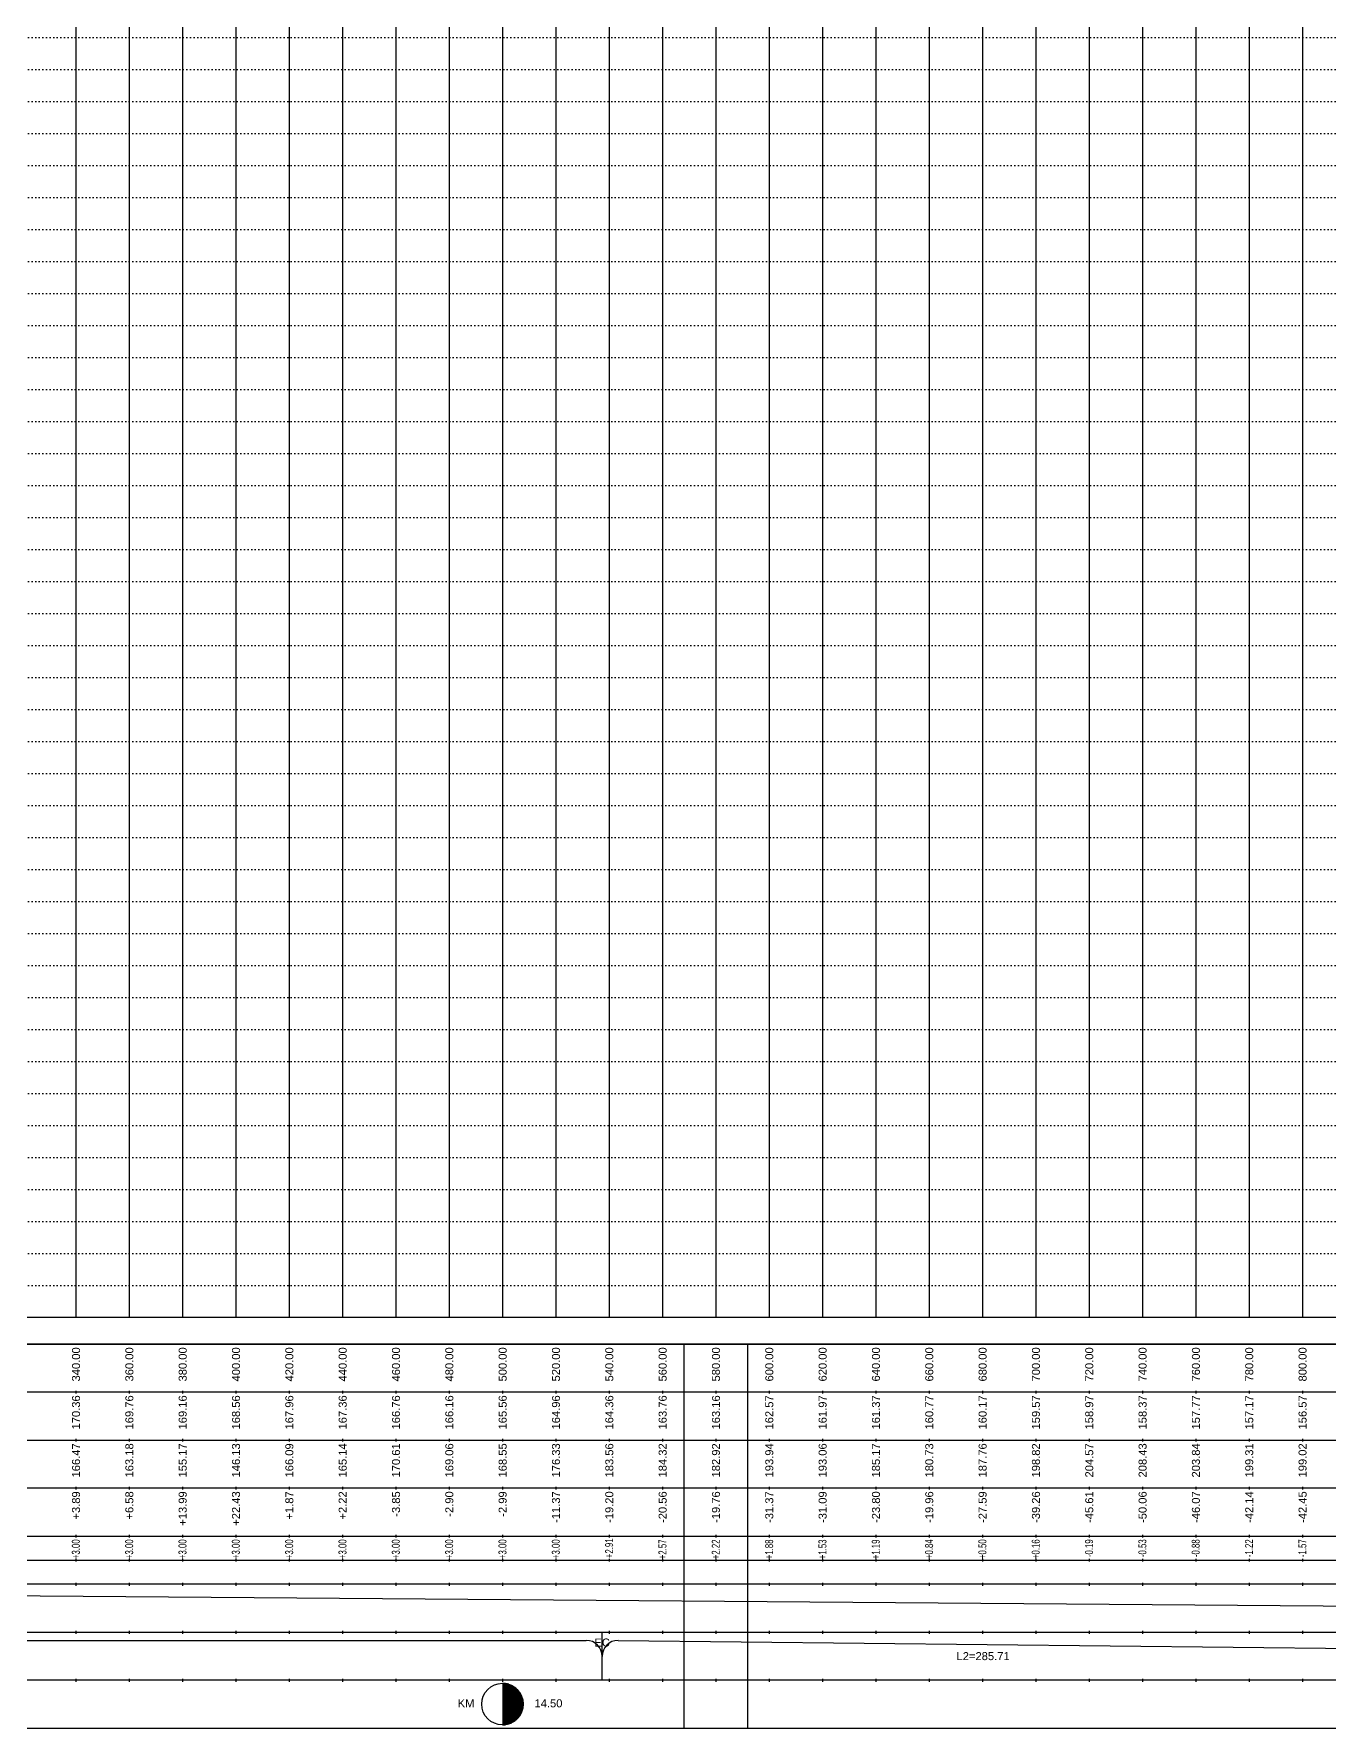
# Model space of a CAD drawing. Header units: millimetres. Extents: x -1499 to 6658, y -12483 to -6008.
# Drawn here: x 3580 to 4066, y -7752 to -7117 of the extents above; entities that cross this region are included whole.
import ezdxf
from ezdxf.enums import TextEntityAlignment as Align

# ---------------------------------------------------------------- set-up
doc = ezdxf.new("R2010")
doc.units = ezdxf.units.MM
doc.linetypes.add('A-DOTLN01H', pattern=[0.125, 0, -0.125])
doc.layers.add('_와꾸', color=7, linetype='Continuous', plot=False)
for name, color, linetype in [('CR-GRID', 56, 'A-DOTLN01H'), ('CZ-TEX2', 3, 'Continuous'), ('기타일반선(가늠)', 1, 'Continuous'), ('수직그리드', 1, 'Continuous'), ('일반문자', 3, 'Continuous'), ('표내용문자', 3, 'Continuous'), ('표보조선', 1, 'Continuous'), ('표주요선', 1, 'Continuous')]:
    doc.layers.add(name, color=color, linetype=linetype)
doc.styles.get("Standard").update_dxf_attribs({"font": 'arial.ttf'})

msp = doc.modelspace()

# ---------------------------------------------------------------- linework, layer by layer
at = {"layer": '_와꾸', "color": 7, "true_color": 0xffffff}
for points in [[(3024.16, -7752.06), (3848.16, -7752.06), (3848.16, -7608.06), (3024.16, -7608.06)], [(3824.16, -7752.06), (4648.16, -7752.06), (4648.16, -7608.06), (3824.16, -7608.06)]]:
    msp.add_lwpolyline(points, close=True, dxfattribs=at)
at = {"layer": 'CR-GRID', "linetype": 'A-DOTLN01H', "ltscale": 10}
for p, q in [((696.16, -7118.06), (5416.16, -7118.06)), ((696.16, -7130.06), (5416.16, -7130.06)), ((696.16, -7142.06), (5416.16, -7142.06)), ((696.16, -7154.06), (5416.16, -7154.06)), ((696.16, -7166.06), (5416.16, -7166.06)), ((696.16, -7178.06), (5416.16, -7178.06)), ((696.16, -7190.06), (5416.16, -7190.06)), ((696.16, -7202.06), (5416.16, -7202.06)), ((696.16, -7214.06), (5416.16, -7214.06)), ((696.16, -7226.06), (5416.16, -7226.06)), ((696.16, -7238.06), (5416.16, -7238.06)), ((696.16, -7250.06), (5416.16, -7250.06)), ((696.16, -7262.06), (5416.16, -7262.06)), ((696.16, -7274.06), (5416.16, -7274.06)), ((696.16, -7286.06), (5416.16, -7286.06)), ((696.16, -7298.06), (5416.16, -7298.06)), ((696.16, -7310.06), (5416.16, -7310.06)), ((696.16, -7322.06), (5416.16, -7322.06)), ((696.16, -7334.06), (5416.16, -7334.06)), ((696.16, -7346.06), (5416.16, -7346.06)), ((696.16, -7358.06), (5416.16, -7358.06)), ((696.16, -7370.06), (5416.16, -7370.06)), ((696.16, -7382.06), (5416.16, -7382.06)), ((696.16, -7394.06), (5416.16, -7394.06)), ((696.16, -7406.06), (5416.16, -7406.06)), ((696.16, -7418.06), (5416.16, -7418.06)), ((696.16, -7430.06), (5416.16, -7430.06)), ((696.16, -7442.06), (5416.16, -7442.06)), ((696.16, -7454.06), (5416.16, -7454.06)), ((696.16, -7466.06), (5416.16, -7466.06)), ((696.16, -7478.06), (5416.16, -7478.06)), ((696.16, -7490.06), (5416.16, -7490.06)), ((696.16, -7502.06), (5416.16, -7502.06)), ((696.16, -7514.06), (5416.16, -7514.06)), ((696.16, -7526.06), (5416.16, -7526.06)), ((696.16, -7538.06), (5416.16, -7538.06)), ((696.16, -7550.06), (5416.16, -7550.06)), ((696.16, -7562.06), (5416.16, -7562.06)), ((696.16, -7574.06), (5416.16, -7574.06)), ((696.16, -7586.06), (5416.16, -7586.06))]:
    msp.add_line(p, q, dxfattribs=at)
at = {"layer": '기타일반선(가늠)'}
msp.add_line((5530.22, -7598.06), (696.16, -7598.06), dxfattribs=at)
at = {"layer": '수직그리드'}
for p, q in [((3996.16, -6347.48), (3996.16, -7598.06)), ((3976.16, -6370.61), (3976.16, -7598.06)), ((4016.16, -6375.04), (4016.16, -7598.06)), ((4036.16, -6402.2), (4036.16, -7598.06)), ((3956.16, -6405.11), (3956.16, -7598.06)), ((4056.16, -6403.93), (4056.16, -7598.06)), ((3856.16, -6434.42), (3856.16, -7598.06)), ((3876.16, -6439.7), (3876.16, -7598.06)), ((3936.16, -6471.5), (3936.16, -7598.06)), ((3816.16, -6492.14), (3816.16, -7598.06)), ((3896.16, -6487.04), (3896.16, -7598.06)), ((3796.16, -6496.7), (3796.16, -7598.06)), ((3836.16, -6500.54), (3836.16, -7598.06)), ((3916.16, -6513.68), (3916.16, -7598.06)), ((3776.16, -6540.08), (3776.16, -7598.06)), ((3716.16, -6574.4), (3716.16, -7598.06)), ((3736.16, -6583.7), (3736.16, -7598.06)), ((3756.16, -6586.76), (3756.16, -7598.06)), ((3596.16, -6599.24), (3596.16, -7598.06)), ((3676.16, -6601.52), (3676.16, -7598.06)), ((3696.16, -6607.22), (3696.16, -7598.06)), ((3616.16, -6618.98), (3616.16, -7598.06)), ((3636.16, -6667.04), (3636.16, -7598.06)), ((3656.16, -6721.28), (3656.16, -7598.06)), ((5428.77, -7598.06), (621.66, -7598.06))]:
    msp.add_line(p, q, dxfattribs=at)
at = {"layer": '표내용문자'}
for p, q in [((3757.24, -7735.33), (3756.16, -7735.33)), ((3756.16, -7735.41), (3757.68, -7735.41)), ((3758.02, -7735.48), (3756.16, -7735.48)), ((3756.16, -7735.56), (3758.3, -7735.56)), ((3758.55, -7735.63), (3756.16, -7735.63)), ((3756.16, -7735.71), (3758.77, -7735.71)), ((3758.97, -7735.78), (3756.16, -7735.78)), ((3756.16, -7735.86), (3759.16, -7735.86)), ((3759.33, -7735.93), (3756.16, -7735.93)), ((3756.16, -7736.01), (3759.49, -7736.01)), ((3759.65, -7736.08), (3756.16, -7736.08)), ((3756.16, -7736.16), (3759.79, -7736.16)), ((3759.93, -7736.23), (3756.16, -7736.23)), ((3756.16, -7736.31), (3760.07, -7736.31)), ((3760.19, -7736.38), (3756.16, -7736.38)), ((3756.16, -7736.46), (3760.31, -7736.46)), ((3760.43, -7736.53), (3756.16, -7736.53)), ((3756.16, -7736.61), (3760.54, -7736.61)), ((3760.65, -7736.68), (3756.16, -7736.68)), ((3756.16, -7736.76), (3760.76, -7736.76)), ((3760.86, -7736.83), (3756.16, -7736.83)), ((3756.16, -7736.91), (3760.95, -7736.91)), ((3761.05, -7736.98), (3756.16, -7736.98)), ((3756.16, -7737.06), (3761.14, -7737.06)), ((3761.23, -7737.13), (3756.16, -7737.13)), ((3756.16, -7737.21), (3761.32, -7737.21)), ((3761.4, -7737.28), (3756.16, -7737.28)), ((3756.16, -7737.36), (3761.48, -7737.36)), ((3761.56, -7737.43), (3756.16, -7737.43)), ((3756.16, -7737.51), (3761.64, -7737.51)), ((3761.71, -7737.58), (3756.16, -7737.58)), ((3756.16, -7737.66), (3761.79, -7737.66)), ((3761.86, -7737.73), (3756.16, -7737.73)), ((3756.16, -7737.81), (3761.93, -7737.81)), ((3761.99, -7737.88), (3756.16, -7737.88)), ((3756.16, -7737.96), (3762.06, -7737.96)), ((3762.12, -7738.03), (3756.16, -7738.03)), ((3756.16, -7738.11), (3762.19, -7738.11)), ((3762.25, -7738.18), (3756.16, -7738.18)), ((3756.16, -7738.26), (3762.31, -7738.26)), ((3762.36, -7738.33), (3756.16, -7738.33)), ((3756.16, -7738.41), (3762.42, -7738.41)), ((3762.47, -7738.48), (3756.16, -7738.48)), ((3756.16, -7738.56), (3762.53, -7738.56)), ((3762.58, -7738.63), (3756.16, -7738.63)), ((3756.16, -7738.71), (3762.63, -7738.71)), ((3762.68, -7738.78), (3756.16, -7738.78)), ((3756.16, -7738.86), (3762.73, -7738.86)), ((3762.78, -7738.93), (3756.16, -7738.93)), ((3756.16, -7739.01), (3762.82, -7739.01)), ((3762.87, -7739.08), (3756.16, -7739.08)), ((3756.16, -7739.16), (3762.91, -7739.16)), ((3762.95, -7739.23), (3756.16, -7739.23)), ((3756.16, -7739.31), (3763, -7739.31)), ((3763.04, -7739.38), (3756.16, -7739.38)), ((3756.16, -7739.46), (3763.08, -7739.46)), ((3763.12, -7739.53), (3756.16, -7739.53)), ((3756.16, -7739.61), (3763.15, -7739.61)), ((3763.19, -7739.68), (3756.16, -7739.68)), ((3756.16, -7739.76), (3763.22, -7739.76)), ((3763.26, -7739.83), (3756.16, -7739.83)), ((3756.16, -7739.91), (3763.29, -7739.91)), ((3763.33, -7739.98), (3756.16, -7739.98)), ((3756.16, -7740.06), (3763.36, -7740.06)), ((3763.39, -7740.13), (3756.16, -7740.13)), ((3756.16, -7740.21), (3763.42, -7740.21)), ((3763.45, -7740.28), (3756.16, -7740.28)), ((3756.16, -7740.36), (3763.47, -7740.36)), ((3763.5, -7740.43), (3756.16, -7740.43)), ((3756.16, -7740.51), (3763.53, -7740.51)), ((3763.55, -7740.58), (3756.16, -7740.58)), ((3756.16, -7740.66), (3763.58, -7740.66)), ((3763.6, -7740.73), (3756.16, -7740.73)), ((3756.16, -7740.81), (3763.63, -7740.81)), ((3763.65, -7740.88), (3756.16, -7740.88)), ((3756.16, -7740.96), (3763.67, -7740.96)), ((3763.69, -7741.03), (3756.16, -7741.03)), ((3756.16, -7741.11), (3763.71, -7741.11)), ((3763.73, -7741.18), (3756.16, -7741.18)), ((3756.16, -7741.26), (3763.75, -7741.26)), ((3763.76, -7741.33), (3756.16, -7741.33)), ((3756.16, -7741.41), (3763.78, -7741.41)), ((3763.8, -7741.48), (3756.16, -7741.48)), ((3756.16, -7741.56), (3763.81, -7741.56)), ((3763.83, -7741.63), (3756.16, -7741.63)), ((3756.16, -7741.71), (3763.84, -7741.71)), ((3763.85, -7741.78), (3756.16, -7741.78)), ((3756.16, -7741.86), (3763.86, -7741.86)), ((3763.88, -7741.93), (3756.16, -7741.93)), ((3756.16, -7742.01), (3763.89, -7742.01)), ((3763.9, -7742.08), (3756.16, -7742.08)), ((3756.16, -7742.16), (3763.91, -7742.16)), ((3763.91, -7742.23), (3756.16, -7742.23)), ((3756.16, -7742.31), (3763.92, -7742.31)), ((3763.93, -7742.38), (3756.16, -7742.38)), ((3756.16, -7742.46), (3763.93, -7742.46)), ((3763.94, -7742.53), (3756.16, -7742.53)), ((3756.16, -7742.61), (3763.94, -7742.61)), ((3763.95, -7742.68), (3756.16, -7742.68)), ((3756.16, -7742.76), (3763.95, -7742.76)), ((3763.95, -7742.83), (3756.16, -7742.83)), ((3756.16, -7742.91), (3763.96, -7742.91)), ((3763.96, -7742.98), (3756.16, -7742.98)), ((3763.96, -7743.06), (3756.16, -7743.06)), ((3756.16, -7743.06), (3763.96, -7743.06)), ((3756.16, -7743.13), (3763.96, -7743.13)), ((3763.96, -7743.21), (3756.16, -7743.21)), ((3756.16, -7743.28), (3763.95, -7743.28)), ((3763.95, -7743.36), (3756.16, -7743.36)), ((3756.16, -7743.43), (3763.95, -7743.43)), ((3763.94, -7743.51), (3756.16, -7743.51)), ((3756.16, -7743.58), (3763.94, -7743.58)), ((3763.93, -7743.66), (3756.16, -7743.66)), ((3756.16, -7743.73), (3763.93, -7743.73)), ((3763.92, -7743.81), (3756.16, -7743.81)), ((3756.16, -7743.88), (3763.91, -7743.88)), ((3763.91, -7743.96), (3756.16, -7743.96)), ((3756.16, -7744.03), (3763.9, -7744.03)), ((3763.89, -7744.11), (3756.16, -7744.11)), ((3756.16, -7744.18), (3763.88, -7744.18)), ((3763.86, -7744.26), (3756.16, -7744.26)), ((3756.16, -7744.33), (3763.85, -7744.33)), ((3763.84, -7744.41), (3756.16, -7744.41)), ((3756.16, -7744.48), (3763.83, -7744.48)), ((3763.81, -7744.56), (3756.16, -7744.56)), ((3756.16, -7744.63), (3763.8, -7744.63)), ((3763.78, -7744.71), (3756.16, -7744.71)), ((3756.16, -7744.78), (3763.76, -7744.78)), ((3763.75, -7744.86), (3756.16, -7744.86)), ((3756.16, -7744.93), (3763.73, -7744.93)), ((3763.71, -7745.01), (3756.16, -7745.01)), ((3756.16, -7745.08), (3763.69, -7745.08)), ((3763.67, -7745.16), (3756.16, -7745.16)), ((3756.16, -7745.23), (3763.65, -7745.23)), ((3763.63, -7745.31), (3756.16, -7745.31)), ((3756.16, -7745.38), (3763.6, -7745.38)), ((3763.58, -7745.46), (3756.16, -7745.46)), ((3756.16, -7745.53), (3763.55, -7745.53)), ((3763.53, -7745.61), (3756.16, -7745.61)), ((3756.16, -7745.68), (3763.5, -7745.68)), ((3763.47, -7745.76), (3756.16, -7745.76)), ((3756.16, -7745.83), (3763.45, -7745.83)), ((3763.42, -7745.91), (3756.16, -7745.91)), ((3756.16, -7745.98), (3763.39, -7745.98)), ((3763.36, -7746.06), (3756.16, -7746.06)), ((3756.16, -7746.13), (3763.33, -7746.13)), ((3763.29, -7746.21), (3756.16, -7746.21)), ((3756.16, -7746.28), (3763.26, -7746.28)), ((3763.22, -7746.36), (3756.16, -7746.36)), ((3756.16, -7746.43), (3763.19, -7746.43)), ((3763.15, -7746.51), (3756.16, -7746.51)), ((3756.16, -7746.58), (3763.12, -7746.58)), ((3763.08, -7746.66), (3756.16, -7746.66)), ((3756.16, -7746.73), (3763.04, -7746.73)), ((3763, -7746.81), (3756.16, -7746.81)), ((3756.16, -7746.88), (3762.95, -7746.88)), ((3762.91, -7746.96), (3756.16, -7746.96)), ((3756.16, -7747.03), (3762.87, -7747.03)), ((3762.82, -7747.11), (3756.16, -7747.11)), ((3756.16, -7747.18), (3762.78, -7747.18)), ((3762.73, -7747.26), (3756.16, -7747.26)), ((3756.16, -7747.33), (3762.68, -7747.33)), ((3762.63, -7747.41), (3756.16, -7747.41)), ((3756.16, -7747.48), (3762.58, -7747.48)), ((3762.53, -7747.56), (3756.16, -7747.56)), ((3756.16, -7747.63), (3762.47, -7747.63)), ((3762.42, -7747.71), (3756.16, -7747.71)), ((3756.16, -7747.78), (3762.36, -7747.78)), ((3762.31, -7747.86), (3756.16, -7747.86)), ((3756.16, -7747.93), (3762.25, -7747.93)), ((3762.19, -7748.01), (3756.16, -7748.01)), ((3756.16, -7748.08), (3762.12, -7748.08)), ((3762.06, -7748.16), (3756.16, -7748.16)), ((3756.16, -7748.23), (3761.99, -7748.23)), ((3761.93, -7748.31), (3756.16, -7748.31)), ((3756.16, -7748.38), (3761.86, -7748.38)), ((3761.79, -7748.46), (3756.16, -7748.46)), ((3756.16, -7748.53), (3761.71, -7748.53)), ((3761.64, -7748.61), (3756.16, -7748.61)), ((3756.16, -7748.68), (3761.56, -7748.68)), ((3761.48, -7748.76), (3756.16, -7748.76)), ((3756.16, -7748.83), (3761.4, -7748.83)), ((3761.32, -7748.91), (3756.16, -7748.91)), ((3756.16, -7748.98), (3761.23, -7748.98)), ((3761.14, -7749.06), (3756.16, -7749.06)), ((3756.16, -7749.13), (3761.05, -7749.13)), ((3760.95, -7749.21), (3756.16, -7749.21)), ((3756.16, -7749.28), (3760.86, -7749.28)), ((3760.76, -7749.36), (3756.16, -7749.36)), ((3756.16, -7749.43), (3760.65, -7749.43)), ((3760.54, -7749.51), (3756.16, -7749.51)), ((3756.16, -7749.58), (3760.43, -7749.58)), ((3760.31, -7749.66), (3756.16, -7749.66)), ((3756.16, -7749.73), (3760.19, -7749.73)), ((3760.07, -7749.81), (3756.16, -7749.81)), ((3756.16, -7749.88), (3759.93, -7749.88)), ((3759.79, -7749.96), (3756.16, -7749.96)), ((3756.16, -7750.03), (3759.65, -7750.03)), ((3759.49, -7750.11), (3756.16, -7750.11)), ((3756.16, -7750.18), (3759.33, -7750.18)), ((3759.16, -7750.26), (3756.16, -7750.26)), ((3756.16, -7750.33), (3758.97, -7750.33)), ((3758.77, -7750.41), (3756.16, -7750.41)), ((3756.16, -7750.48), (3758.55, -7750.48)), ((3758.3, -7750.56), (3756.16, -7750.56)), ((3756.16, -7750.63), (3758.02, -7750.63)), ((3757.68, -7750.71), (3756.16, -7750.71)), ((3756.16, -7750.78), (3757.24, -7750.78))]:
    msp.add_line(p, q, dxfattribs=at)
msp.add_circle((3756.16, -7743.06), 7.8, dxfattribs=at)
at = {"layer": '표보조선'}
for p, q in [((3596.16, -7625.56), (3596.16, -7626.56)), ((3616.16, -7625.56), (3616.16, -7626.56)), ((3636.16, -7625.56), (3636.16, -7626.56)), ((3656.16, -7625.56), (3656.16, -7626.56)), ((3676.16, -7625.56), (3676.16, -7626.56)), ((3696.16, -7625.56), (3696.16, -7626.56)), ((3716.16, -7625.56), (3716.16, -7626.56)), ((3736.16, -7625.56), (3736.16, -7626.56)), ((3756.16, -7625.56), (3756.16, -7626.56)), ((3776.16, -7625.56), (3776.16, -7626.56)), ((3796.16, -7625.56), (3796.16, -7626.56)), ((3816.16, -7625.56), (3816.16, -7626.56)), ((3836.16, -7625.56), (3836.16, -7626.56)), ((3856.16, -7625.56), (3856.16, -7626.56)), ((3876.16, -7625.56), (3876.16, -7626.56)), ((3896.16, -7625.56), (3896.16, -7626.56)), ((3916.16, -7625.56), (3916.16, -7626.56)), ((3936.16, -7625.56), (3936.16, -7626.56)), ((3956.16, -7625.56), (3956.16, -7626.56)), ((3976.16, -7625.56), (3976.16, -7626.56)), ((3996.16, -7625.56), (3996.16, -7626.56)), ((4016.16, -7625.56), (4016.16, -7626.56)), ((4036.16, -7625.56), (4036.16, -7626.56)), ((4056.16, -7625.56), (4056.16, -7626.56)), ((3596.16, -7643.56), (3596.16, -7644.56)), ((3616.16, -7643.56), (3616.16, -7644.56)), ((3636.16, -7643.56), (3636.16, -7644.56)), ((3656.16, -7643.56), (3656.16, -7644.56)), ((3676.16, -7643.56), (3676.16, -7644.56)), ((3696.16, -7643.56), (3696.16, -7644.56)), ((3716.16, -7643.56), (3716.16, -7644.56)), ((3736.16, -7643.56), (3736.16, -7644.56)), ((3756.16, -7643.56), (3756.16, -7644.56)), ((3776.16, -7643.56), (3776.16, -7644.56)), ((3796.16, -7643.56), (3796.16, -7644.56)), ((3816.16, -7643.56), (3816.16, -7644.56)), ((3836.16, -7643.56), (3836.16, -7644.56)), ((3856.16, -7643.56), (3856.16, -7644.56)), ((3876.16, -7643.56), (3876.16, -7644.56)), ((3896.16, -7643.56), (3896.16, -7644.56)), ((3916.16, -7643.56), (3916.16, -7644.56)), ((3936.16, -7643.56), (3936.16, -7644.56)), ((3956.16, -7643.56), (3956.16, -7644.56)), ((3976.16, -7643.56), (3976.16, -7644.56)), ((3996.16, -7643.56), (3996.16, -7644.56)), ((4016.16, -7643.56), (4016.16, -7644.56)), ((4036.16, -7643.56), (4036.16, -7644.56)), ((4056.16, -7643.56), (4056.16, -7644.56)), ((3596.16, -7661.56), (3596.16, -7662.56)), ((3616.16, -7661.56), (3616.16, -7662.56)), ((3636.16, -7661.56), (3636.16, -7662.56)), ((3656.16, -7661.56), (3656.16, -7662.56)), ((3676.16, -7661.56), (3676.16, -7662.56)), ((3696.16, -7661.56), (3696.16, -7662.56)), ((3716.16, -7661.56), (3716.16, -7662.56)), ((3736.16, -7661.56), (3736.16, -7662.56)), ((3756.16, -7661.56), (3756.16, -7662.56)), ((3776.16, -7661.56), (3776.16, -7662.56)), ((3796.16, -7661.56), (3796.16, -7662.56)), ((3816.16, -7661.56), (3816.16, -7662.56)), ((3836.16, -7661.56), (3836.16, -7662.56)), ((3856.16, -7661.56), (3856.16, -7662.56)), ((3876.16, -7661.56), (3876.16, -7662.56)), ((3896.16, -7661.56), (3896.16, -7662.56)), ((3916.16, -7661.56), (3916.16, -7662.56)), ((3936.16, -7661.56), (3936.16, -7662.56)), ((3956.16, -7661.56), (3956.16, -7662.56)), ((3976.16, -7661.56), (3976.16, -7662.56)), ((3996.16, -7661.56), (3996.16, -7662.56)), ((4016.16, -7661.56), (4016.16, -7662.56)), ((4036.16, -7661.56), (4036.16, -7662.56)), ((4056.16, -7661.56), (4056.16, -7662.56)), ((3596.16, -7679.56), (3596.16, -7680.56)), ((3616.16, -7679.56), (3616.16, -7680.56)), ((3636.16, -7679.56), (3636.16, -7680.56)), ((3656.16, -7679.56), (3656.16, -7680.56)), ((3676.16, -7679.56), (3676.16, -7680.56)), ((3696.16, -7679.56), (3696.16, -7680.56)), ((3716.16, -7679.56), (3716.16, -7680.56)), ((3736.16, -7679.56), (3736.16, -7680.56)), ((3756.16, -7679.56), (3756.16, -7680.56)), ((3776.16, -7679.56), (3776.16, -7680.56)), ((3796.16, -7679.56), (3796.16, -7680.56)), ((3816.16, -7679.56), (3816.16, -7680.56)), ((3836.16, -7679.56), (3836.16, -7680.56)), ((3856.16, -7679.56), (3856.16, -7680.56)), ((3876.16, -7679.56), (3876.16, -7680.56)), ((3896.16, -7679.56), (3896.16, -7680.56)), ((3916.16, -7679.56), (3916.16, -7680.56)), ((3936.16, -7679.56), (3936.16, -7680.56)), ((3956.16, -7679.56), (3956.16, -7680.56)), ((3976.16, -7679.56), (3976.16, -7680.56)), ((3996.16, -7679.56), (3996.16, -7680.56)), ((4016.16, -7679.56), (4016.16, -7680.56)), ((4036.16, -7679.56), (4036.16, -7680.56)), ((4056.16, -7679.56), (4056.16, -7680.56)), ((3596.16, -7688.56), (3596.16, -7689.56)), ((3616.16, -7688.56), (3616.16, -7689.56)), ((3636.16, -7688.56), (3636.16, -7689.56)), ((3656.16, -7688.56), (3656.16, -7689.56)), ((3676.16, -7688.56), (3676.16, -7689.56)), ((3696.16, -7688.56), (3696.16, -7689.56)), ((3716.16, -7688.56), (3716.16, -7689.56)), ((3736.16, -7688.56), (3736.16, -7689.56)), ((3756.16, -7688.56), (3756.16, -7689.56)), ((3776.16, -7688.56), (3776.16, -7689.56)), ((3796.16, -7688.56), (3796.16, -7689.56)), ((3816.16, -7688.56), (3816.16, -7689.56)), ((3836.16, -7688.56), (3836.16, -7689.56)), ((3856.16, -7688.56), (3856.16, -7689.56)), ((3876.16, -7688.56), (3876.16, -7689.56)), ((3896.16, -7688.56), (3896.16, -7689.56)), ((3916.16, -7688.56), (3916.16, -7689.56)), ((3936.16, -7688.56), (3936.16, -7689.56)), ((3956.16, -7688.56), (3956.16, -7689.56)), ((3976.16, -7688.56), (3976.16, -7689.56)), ((3996.16, -7688.56), (3996.16, -7689.56)), ((4016.16, -7688.56), (4016.16, -7689.56)), ((4036.16, -7688.56), (4036.16, -7689.56)), ((4056.16, -7688.56), (4056.16, -7689.56)), ((5191.16, -7714.96), (3166.16, -7699.36)), ((3596.16, -7697.56), (3596.16, -7698.76)), ((3616.16, -7697.56), (3616.16, -7698.76)), ((3636.16, -7697.56), (3636.16, -7698.76)), ((3656.16, -7697.56), (3656.16, -7698.76)), ((3676.16, -7697.56), (3676.16, -7698.76)), ((3696.16, -7697.56), (3696.16, -7698.76)), ((3716.16, -7697.56), (3716.16, -7698.76)), ((3736.16, -7697.56), (3736.16, -7698.76)), ((3756.16, -7697.56), (3756.16, -7698.76)), ((3776.16, -7697.56), (3776.16, -7698.76)), ((3796.16, -7697.56), (3796.16, -7698.76)), ((3816.16, -7697.56), (3816.16, -7698.76)), ((3836.16, -7697.56), (3836.16, -7698.76)), ((3856.16, -7697.56), (3856.16, -7698.76)), ((3876.16, -7697.56), (3876.16, -7698.76)), ((3896.16, -7697.56), (3896.16, -7698.76)), ((3916.16, -7697.56), (3916.16, -7698.76)), ((3936.16, -7697.56), (3936.16, -7698.76)), ((3956.16, -7697.56), (3956.16, -7698.76)), ((3976.16, -7697.56), (3976.16, -7698.76)), ((3996.16, -7697.56), (3996.16, -7698.76)), ((4016.16, -7697.56), (4016.16, -7698.76)), ((4036.16, -7697.56), (4036.16, -7698.76)), ((4056.16, -7697.56), (4056.16, -7698.76)), ((3596.16, -7715.56), (3596.16, -7716.56)), ((3596.16, -7715.56), (3596.16, -7716.76)), ((3616.16, -7715.56), (3616.16, -7716.56)), ((3616.16, -7715.56), (3616.16, -7716.76)), ((3636.16, -7715.56), (3636.16, -7716.56)), ((3636.16, -7715.56), (3636.16, -7716.76)), ((3656.16, -7715.56), (3656.16, -7716.56)), ((3656.16, -7715.56), (3656.16, -7716.76)), ((3676.16, -7715.56), (3676.16, -7716.56)), ((3676.16, -7715.56), (3676.16, -7716.76)), ((3696.16, -7715.56), (3696.16, -7716.56)), ((3696.16, -7715.56), (3696.16, -7716.76)), ((3716.16, -7715.56), (3716.16, -7716.56)), ((3716.16, -7715.56), (3716.16, -7716.76)), ((3736.16, -7715.56), (3736.16, -7716.56)), ((3736.16, -7715.56), (3736.16, -7716.76)), ((3756.16, -7715.56), (3756.16, -7716.56)), ((3756.16, -7715.56), (3756.16, -7716.76)), ((3776.16, -7715.56), (3776.16, -7716.56)), ((3776.16, -7715.56), (3776.16, -7716.76)), ((3793.54, -7734.16), (3793.54, -7716.16)), ((3796.16, -7715.56), (3796.16, -7716.56)), ((3796.16, -7715.56), (3796.16, -7716.76)), ((3816.16, -7715.56), (3816.16, -7716.56)), ((3816.16, -7715.56), (3816.16, -7716.76)), ((3836.16, -7715.56), (3836.16, -7716.56)), ((3836.16, -7715.56), (3836.16, -7716.76)), ((3856.16, -7715.56), (3856.16, -7716.56)), ((3856.16, -7715.56), (3856.16, -7716.76)), ((3876.16, -7715.56), (3876.16, -7716.56)), ((3876.16, -7715.56), (3876.16, -7716.76)), ((3896.16, -7715.56), (3896.16, -7716.56)), ((3896.16, -7715.56), (3896.16, -7716.76)), ((3916.16, -7715.56), (3916.16, -7716.56)), ((3916.16, -7715.56), (3916.16, -7716.76)), ((3936.16, -7715.56), (3936.16, -7716.56)), ((3936.16, -7715.56), (3936.16, -7716.76)), ((3956.16, -7715.56), (3956.16, -7716.56)), ((3956.16, -7715.56), (3956.16, -7716.76)), ((3976.16, -7715.56), (3976.16, -7716.56)), ((3976.16, -7715.56), (3976.16, -7716.76)), ((3996.16, -7715.56), (3996.16, -7716.56)), ((3996.16, -7715.56), (3996.16, -7716.76)), ((4016.16, -7715.56), (4016.16, -7716.56)), ((4016.16, -7715.56), (4016.16, -7716.76)), ((4036.16, -7715.56), (4036.16, -7716.56)), ((4036.16, -7715.56), (4036.16, -7716.76)), ((4056.16, -7715.56), (4056.16, -7716.56)), ((4056.16, -7715.56), (4056.16, -7716.76)), ((2062.52, -7719.16), (3787.54, -7719.16)), ((3799.54, -7719.16), (4076.26, -7722.16)), ((3596.16, -7733.56), (3596.16, -7734.56)), ((3596.16, -7733.56), (3596.16, -7734.76)), ((3616.16, -7733.56), (3616.16, -7734.56)), ((3616.16, -7733.56), (3616.16, -7734.76)), ((3636.16, -7733.56), (3636.16, -7734.56)), ((3636.16, -7733.56), (3636.16, -7734.76)), ((3656.16, -7733.56), (3656.16, -7734.56)), ((3656.16, -7733.56), (3656.16, -7734.76)), ((3676.16, -7733.56), (3676.16, -7734.56)), ((3676.16, -7733.56), (3676.16, -7734.76)), ((3696.16, -7733.56), (3696.16, -7734.56)), ((3696.16, -7733.56), (3696.16, -7734.76)), ((3716.16, -7733.56), (3716.16, -7734.56)), ((3716.16, -7733.56), (3716.16, -7734.76)), ((3736.16, -7733.56), (3736.16, -7734.56)), ((3736.16, -7733.56), (3736.16, -7734.76)), ((3756.16, -7733.56), (3756.16, -7734.56)), ((3756.16, -7733.56), (3756.16, -7734.76)), ((3776.16, -7733.56), (3776.16, -7734.56)), ((3776.16, -7733.56), (3776.16, -7734.76)), ((3796.16, -7733.56), (3796.16, -7734.56)), ((3796.16, -7733.56), (3796.16, -7734.76)), ((3816.16, -7733.56), (3816.16, -7734.56)), ((3816.16, -7733.56), (3816.16, -7734.76)), ((3836.16, -7733.56), (3836.16, -7734.56)), ((3836.16, -7733.56), (3836.16, -7734.76)), ((3856.16, -7733.56), (3856.16, -7734.56)), ((3856.16, -7733.56), (3856.16, -7734.76)), ((3876.16, -7733.56), (3876.16, -7734.56)), ((3876.16, -7733.56), (3876.16, -7734.76)), ((3896.16, -7733.56), (3896.16, -7734.56)), ((3896.16, -7733.56), (3896.16, -7734.76)), ((3916.16, -7733.56), (3916.16, -7734.56)), ((3916.16, -7733.56), (3916.16, -7734.76)), ((3936.16, -7733.56), (3936.16, -7734.56)), ((3936.16, -7733.56), (3936.16, -7734.76)), ((3956.16, -7733.56), (3956.16, -7734.56)), ((3956.16, -7733.56), (3956.16, -7734.76)), ((3976.16, -7733.56), (3976.16, -7734.56)), ((3976.16, -7733.56), (3976.16, -7734.76)), ((3996.16, -7733.56), (3996.16, -7734.56)), ((3996.16, -7733.56), (3996.16, -7734.76)), ((4016.16, -7733.56), (4016.16, -7734.56)), ((4016.16, -7733.56), (4016.16, -7734.76)), ((4036.16, -7733.56), (4036.16, -7734.56)), ((4036.16, -7733.56), (4036.16, -7734.76)), ((4056.16, -7733.56), (4056.16, -7734.56)), ((4056.16, -7733.56), (4056.16, -7734.76))]:
    msp.add_line(p, q, dxfattribs=at)
for centre, start, end in [((3787.54, -7725.16), 0, 90), ((3799.54, -7725.16), 90, 180)]:
    msp.add_arc(centre, 6, start, end, dxfattribs=at)
at = {"layer": '표주요선'}
for p, q in [((631.16, -7608.06), (5530.22, -7608.06)), ((5530.22, -7626.06), (631.16, -7626.06)), ((631.16, -7644.06), (5530.22, -7644.06)), ((5530.22, -7662.06), (631.16, -7662.06)), ((631.16, -7680.06), (5530.22, -7680.06)), ((667.16, -7689.06), (5530.22, -7689.06)), ((5530.22, -7698.06), (631.16, -7698.06)), ((631.16, -7716.06), (5530.22, -7716.06)), ((5530.22, -7734.06), (631.16, -7734.06)), ((631.16, -7752.06), (5530.22, -7752.06))]:
    msp.add_line(p, q, dxfattribs=at)

# ---------------------------------------------------------------- texts
at = {"layer": 'CZ-TEX2', "width": 0.7}
for p in [(3597.65, -7688.7), (3617.65, -7688.7), (3637.65, -7688.7), (3657.65, -7688.7), (3677.65, -7688.7), (3697.65, -7688.7), (3717.65, -7688.7), (3737.65, -7688.7), (3757.65, -7688.7), (3777.65, -7688.7)]:
    msp.add_text('+3.00', height=3, rotation=90, dxfattribs=at).set_placement(p)
at = {"layer": '일반문자', "width": 0.7}
for s, p in [('+2.91', (3797.65, -7680.91)), ('+2.57', (3817.65, -7681.32)), ('+2.22', (3837.65, -7681.32)), ('+1.88', (3857.65, -7681.32)), ('+1.53', (3877.65, -7681.32)), ('+1.19', (3897.65, -7681.32)), ('+0.84', (3917.64, -7681.26)), ('+0.50', (3937.64, -7681.26)), ('+0.16', (3957.64, -7681.26)), ('-0.19', (3977.64, -7681.26)), ('-0.53', (3997.64, -7681.26)), ('-0.88', (4017.64, -7681.26)), ('-1.22', (4037.64, -7681.26)), ('-1.57', (4057.64, -7681.26))]:
    msp.add_text(s, height=3, rotation=90, dxfattribs=at).set_placement(p, align=Align.RIGHT)
at = {"layer": '표내용문자'}
for s, p in [('340.00', (3597.72, -7609.26)), ('360.00', (3617.72, -7609.26)), ('380.00', (3637.72, -7609.26)), ('400.00', (3657.72, -7609.26)), ('420.00', (3677.72, -7609.26)), ('440.00', (3697.72, -7609.26)), ('460.00', (3717.72, -7609.26)), ('480.00', (3737.72, -7609.26)), ('500.00', (3757.72, -7609.26)), ('520.00', (3777.72, -7609.26)), ('540.00', (3797.72, -7609.26)), ('560.00', (3817.72, -7609.26)), ('580.00', (3837.72, -7609.26)), ('600.00', (3857.72, -7609.26)), ('620.00', (3877.72, -7609.26)), ('640.00', (3897.72, -7609.26)), ('660.00', (3917.72, -7609.26)), ('680.00', (3937.72, -7609.26)), ('700.00', (3957.72, -7609.26)), ('720.00', (3977.72, -7609.26)), ('740.00', (3997.72, -7609.26)), ('760.00', (4017.72, -7609.26)), ('780.00', (4037.72, -7609.26)), ('800.00', (4057.72, -7609.26)), ('170.36', (3597.72, -7627.26)), ('169.76', (3617.72, -7627.26)), ('169.16', (3637.72, -7627.26)), ('168.56', (3657.72, -7627.26)), ('167.96', (3677.72, -7627.26)), ('167.36', (3697.72, -7627.26)), ('166.76', (3717.72, -7627.26)), ('166.16', (3737.72, -7627.26)), ('165.56', (3757.72, -7627.26)), ('164.96', (3777.72, -7627.26)), ('164.36', (3797.72, -7627.26)), ('163.76', (3817.72, -7627.26)), ('163.16', (3837.72, -7627.26)), ('162.57', (3857.72, -7627.26)), ('161.97', (3877.72, -7627.26)), ('161.37', (3897.72, -7627.26)), ('160.77', (3917.72, -7627.26)), ('160.17', (3937.72, -7627.26)), ('159.57', (3957.72, -7627.26)), ('158.97', (3977.72, -7627.26)), ('158.37', (3997.72, -7627.26)), ('157.77', (4017.72, -7627.26)), ('157.17', (4037.72, -7627.26)), ('156.57', (4057.72, -7627.26)), ('166.47', (3597.72, -7645.26)), ('163.18', (3617.72, -7645.26)), ('155.17', (3637.72, -7645.26)), ('146.13', (3657.72, -7645.26)), ('166.09', (3677.72, -7645.26)), ('165.14', (3697.72, -7645.26)), ('170.61', (3717.72, -7645.26)), ('169.06', (3737.72, -7645.26)), ('168.55', (3757.72, -7645.26)), ('176.33', (3777.72, -7645.26)), ('183.56', (3797.72, -7645.26)), ('184.32', (3817.72, -7645.26)), ('182.92', (3837.72, -7645.26)), ('193.94', (3857.72, -7645.26)), ('193.06', (3877.72, -7645.26)), ('185.17', (3897.72, -7645.26)), ('180.73', (3917.72, -7645.26)), ('187.76', (3937.72, -7645.26)), ('198.82', (3957.72, -7645.26)), ('204.57', (3977.72, -7645.26)), ('208.43', (3997.72, -7645.26)), ('203.84', (4017.72, -7645.26)), ('199.31', (4037.72, -7645.26)), ('199.02', (4057.72, -7645.26)), ('+3.89', (3597.72, -7663.26)), ('+6.58', (3617.72, -7663.26)), ('+13.99', (3637.72, -7663.26)), ('+22.43', (3657.72, -7663.26)), ('+1.87', (3677.72, -7663.26)), ('+2.22', (3697.72, -7663.26)), ('-3.85', (3717.72, -7663.26)), ('-2.90', (3737.72, -7663.26)), ('-2.99', (3757.72, -7663.26)), ('-11.37', (3777.72, -7663.26)), ('-19.20', (3797.72, -7663.26)), ('-20.56', (3817.72, -7663.26)), ('-19.76', (3837.72, -7663.26)), ('-31.37', (3857.72, -7663.26)), ('-31.09', (3877.72, -7663.26)), ('-23.80', (3897.72, -7663.26)), ('-19.96', (3917.72, -7663.26)), ('-27.59', (3937.72, -7663.26)), ('-39.26', (3957.72, -7663.26)), ('-45.61', (3977.72, -7663.26)), ('-50.06', (3997.72, -7663.26)), ('-46.07', (4017.72, -7663.26)), ('-42.14', (4037.72, -7663.26)), ('-42.45', (4057.72, -7663.26))]:
    msp.add_text(s, height=3, rotation=90, dxfattribs=at).set_placement(p, align=Align.RIGHT)
for s, p in [('EC', (3793.54, -7721.46)), ('L2=285.71', (3936.4, -7726.56))]:
    msp.add_text(s, height=3, dxfattribs=at).set_placement(p, align=Align.CENTER)
for s, p in [('KM', (3739.36, -7744.26)), ('14.50', (3768.16, -7744.26))]:
    msp.add_text(s, height=3, dxfattribs=at).set_placement(p)

doc.saveas('drawing.dxf')
